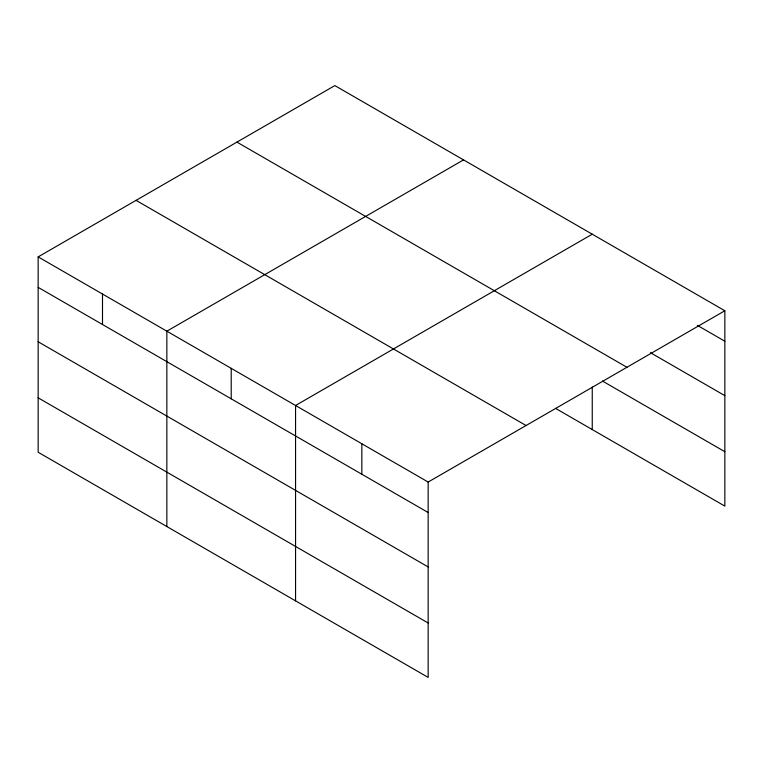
<?xml version="1.0" encoding="UTF-8"?>
<svg xmlns="http://www.w3.org/2000/svg" width="763" height="763" viewBox="0 0 763 763"><rect width="100%" height="100%" fill="white"/><g stroke="black" fill="none" stroke-linecap="round" stroke-linejoin="round"><path stroke-width="1.14" d="M555.474 408.329L724.85 506.117L724.85 310.751L334.843 85.59L38.15 256.883L38.15 452.249L428.157 677.41L428.157 482.044L38.15 256.883M463.542 159.887L166.849 331.18L166.849 526.556M592.25 234.193L295.558 405.487L295.558 600.853M428.157 482.044L724.85 310.751M697.306 325.334L724.85 341.233M650.391 352.659L724.85 395.644M236.931 142.109L626.938 367.28M602.446 381.042L724.85 451.706M136.062 200.354L526.069 425.525M38.15 287.355L428.157 512.526M38.15 341.767L428.157 566.938M38.15 397.828L428.157 622.999M592.25 386.984L592.25 429.559M361.853 443.77L361.853 474.252M231.208 368.338L231.208 398.82M102.5 294.032L102.5 324.513"/></g></svg>
